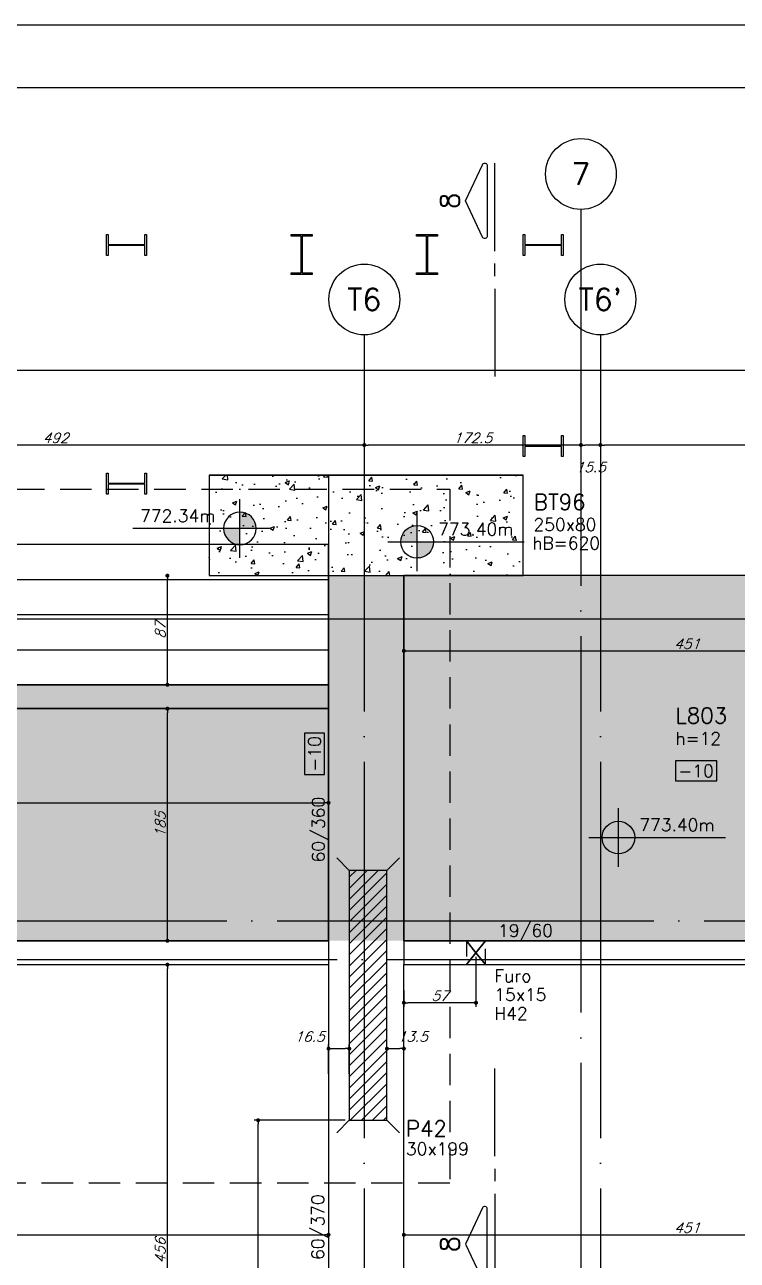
# Model space of a CAD drawing. Extents: x -5173 to 5397, y -2411 to 2089.
# Drawn here: x 1787 to 2355, y 1104 to 2089 of the extents above; entities that cross this region are included whole.
import ezdxf
from ezdxf.enums import TextEntityAlignment as Align

# ---------------------------------------------------------------- set-up
doc = ezdxf.new("R2010")
doc.units = 0
doc.header["$LTSCALE"] = 50
doc.header["$MEASUREMENT"] = 0
for name, pattern in [('DASHED', [0.75, 0.5, -0.25]), ('EIXO', [6.8, 6, -0.4, 0, -0.4]), ('HIDDEN', [0.375, 0.25, -0.125])]:
    doc.linetypes.add(name, pattern=pattern)
doc.layers.get('0').update_dxf_attribs({"linetype": 'CONTINUOUS'})
doc.layers.get('DEFPOINTS').update_dxf_attribs({"linetype": 'CONTINUOUS'})
for name, color, linetype in [('F-AUX-RED', 1, 'CONTINUOUS'), ('F-BLOCOS', 3, 'CONTINUOUS'), ('F-BLOCOS-DIM', 2, 'CONTINUOUS'), ('F-BLOCOS-HACH', 1, 'CONTINUOUS'), ('F-BLOCOS-NOME', 3, 'CONTINUOUS'), ('F-CORTE-INDICAÇÃO', 4, 'CONTINUOUS'), ('F-COTAS', 106, 'CONTINUOUS'), ('F-COTAS-FUROS-VIGA', 50, 'CONTINUOUS'), ('F-EIXO', 12, 'EIXO'), ('F-ESCADAS', 2, 'CONTINUOUS'), ('F-FURO-PAREDE', 2, 'HIDDEN'), ('F-FURO-PAREDE-TEXTOS', 2, 'CONTINUOUS'), ('F-LAJES-DIM', 2, 'CONTINUOUS'), ('F-LAJES-NOME', 4, 'CONTINUOUS'), ('F-LAJES-R', 254, 'CONTINUOUS'), ('F-MARGEM', 1, 'CONTINUOUS'), ('F-NÍVEL-PLANTA', 2, 'CONTINUOUS'), ('F-PILARES-DIM', 172, 'CONTINUOUS'), ('F-PILARES-HACH', 174, 'CONTINUOUS'), ('F-PILARES-N', 170, 'CONTINUOUS'), ('F-PILARES-NASCE', 4, 'CONTINUOUS'), ('F-PILARES-NOME', 170, 'CONTINUOUS'), ('F-TEXTO', 6, 'CONTINUOUS'), ('F-VIGAS', 3, 'CONTINUOUS'), ('F-VIGAS-DIM', 2, 'CONTINUOUS')]:
    doc.layers.add(name, color=color, linetype=linetype)
doc.layers.add('F-DESNIVEL-2', color=7, linetype='CONTINUOUS', true_color=0xffd1e8)
doc.styles.add('CP-TEXT-INCL', font='simplex.shx', dxfattribs={"oblique": 20})
doc.styles.add('MCP', font='simplex.shx')
doc.styles.add('ROMANS', font='simplex.shx')
doc.dimstyles.new('CP-COTAS-50', dxfattribs={"dimscale": 0.64, "dimtxt": 12.5, "dimasz": 5, "dimexe": 5, "dimexo": 5, "dimgap": 2.5, "dimtad": 1, "dimdec": 1, "dimdsep": 46, "dimtxsty": 'CP-TEXT-INCL', "dimblk1": 'DOT', "dimblk2": 'DOT', "dimsah": 1, "dimcen": 9, "dimclrd": 256, "dimclre": 256, "dimclrt": 256, "dimadec": 0, "dimazin": 0, "dimtfac": 1, "dimtdec": 1, "dimtmove": 2, "dimatfit": 3, "dimldrblk": 'DOT', "dimfxl": 0, "dimtolj": 1, "dimarcsym": 0})

# ---------------------------------------------------------------- blocks, each defined once
blk = doc.blocks.new('*U4')
at = {"layer": 'F-LAJES-DIM', "color": 1}
blk.add_lwpolyline([(0, 0), (33, 0), (33, 16), (0, 16)], close=True, dxfattribs=at)
at = {"layer": 'F-LAJES-DIM', "style": 'MCP'}
blk.add_attdef('DIM', text='', height=10, dxfattribs=at).set_placement((16.5, 8), align=Align.MIDDLE_CENTER)
blk = doc.blocks.new('*U7')
at = {"layer": 'F-VIGAS-DIM', "color": 1}
blk.add_lwpolyline([(0, 0), (33, 0), (33, 16), (0, 16)], close=True, dxfattribs=at)
at = {"layer": 'F-VIGAS-DIM', "style": 'MCP'}
blk.add_attdef('DIM', text='', height=10, dxfattribs=at).set_placement((16.5, 8), align=Align.MIDDLE_CENTER)
blk = doc.blocks.new('Nível - Planta')
at = {"layer": 'F-NÍVEL-PLANTA'}
h = blk.add_hatch(color=71, dxfattribs=at)
h.paths.add_polyline_path([(0, 0), (0, 0.26, 0.414214), (-0.26, 0)])
h.paths.add_polyline_path([(0.26, 0), (0, 0), (0, -0.26, 0.414214)])
for p, q in [((0, -0.469), (0, 0.469)), ((-0.469, 0), (1.704, 0))]:
    blk.add_line(p, q, dxfattribs=at)
blk.add_circle((0, 0), 0.26, dxfattribs=at)
at = {"layer": 'F-TEXTO', "color": 3, "style": 'MCP'}
blk.add_attdef('NÍVEL', (0.333, 0.102), '', height=0.2, dxfattribs=at)
blk = doc.blocks.new('_DOT')
at = {"color": 0, "linetype": 'ByBlock'}
blk.add_line((-0.5, 0), (-1, 0), dxfattribs=at)
at = {"color": 0, "linetype": 'ByBlock', "const_width": 0.5}
blk.add_lwpolyline([(-0.25, 0, 1), (0.25, 0, 1)], format="xyb", close=True, dxfattribs=at)
blk = doc.blocks.new('*D30')
at = {"layer": 'DEFPOINTS', "color": 0, "linetype": 'Continuous', "transparency": 16777216}
for p in [(1900.66, 1339.5), (1900.66, 1339.5), (1900.66, 883.5)]:
    blk.add_point(p, dxfattribs=at)
at = {"layer": 'F-COTAS', "linetype": 'Continuous', "lineweight": -2, "transparency": 16777216}
blk.add_line((1900.66, 886.7), (1900.66, 1336.3), dxfattribs=at)
at = {"layer": 'F-COTAS', "linetype": 'Continuous', "lineweight": -2, "transparency": 16777216, "xscale": 3.2, "yscale": 3.2, "zscale": 3.2}
for p, rotation in [((1900.66, 1339.5), 90), ((1900.66, 883.5), 270)]:
    blk.add_blockref('_DOT', p, dxfattribs=dict(at, rotation=rotation))
at = {"layer": 'F-COTAS', "linetype": 'Continuous', "transparency": 16777216, "insert": (1895.06, 1111.5), "char_height": 8, "attachment_point": 5, "rotation": 90, "style": 'CP-TEXT-INCL'}
blk.add_mtext('\\A1;456', dxfattribs=at)
blk = doc.blocks.new('*D31')
at = {"layer": 'DEFPOINTS', "color": 0, "linetype": 'Continuous', "transparency": 16777216}
for p in [(1900.66, 1543.5), (1900.66, 1543.5), (1900.66, 1358.5)]:
    blk.add_point(p, dxfattribs=at)
at = {"layer": 'F-COTAS', "linetype": 'Continuous', "lineweight": -2, "transparency": 16777216}
blk.add_line((1900.66, 1361.7), (1900.66, 1540.3), dxfattribs=at)
at = {"layer": 'F-COTAS', "linetype": 'Continuous', "lineweight": -2, "transparency": 16777216, "xscale": 3.2, "yscale": 3.2, "zscale": 3.2}
for p, rotation in [((1900.66, 1543.5), 90), ((1900.66, 1358.5), 270)]:
    blk.add_blockref('_DOT', p, dxfattribs=dict(at, rotation=rotation))
at = {"layer": 'F-COTAS', "linetype": 'Continuous', "transparency": 16777216, "insert": (1895.06, 1451), "char_height": 8, "attachment_point": 5, "rotation": 90, "style": 'CP-TEXT-INCL'}
blk.add_mtext('\\A1;185', dxfattribs=at)
blk = doc.blocks.new('*D32')
at = {"layer": 'DEFPOINTS', "color": 0, "linetype": 'Continuous', "transparency": 16777216}
for p in [(1900.66, 1649.5), (1900.66, 1649.5), (1900.66, 1562.5)]:
    blk.add_point(p, dxfattribs=at)
at = {"layer": 'F-COTAS', "linetype": 'Continuous', "lineweight": -2, "transparency": 16777216}
blk.add_line((1900.66, 1565.7), (1900.66, 1646.3), dxfattribs=at)
at = {"layer": 'F-COTAS', "linetype": 'Continuous', "lineweight": -2, "transparency": 16777216, "xscale": 3.2, "yscale": 3.2, "zscale": 3.2}
for p, rotation in [((1900.66, 1649.5), 90), ((1900.66, 1562.5), 270)]:
    blk.add_blockref('_DOT', p, dxfattribs=dict(at, rotation=rotation))
at = {"layer": 'F-COTAS', "linetype": 'Continuous', "transparency": 16777216, "insert": (1895.06, 1606), "char_height": 8, "attachment_point": 5, "rotation": 90, "style": 'CP-TEXT-INCL'}
blk.add_mtext('\\A1;87', dxfattribs=at)
blk = doc.blocks.new('*D85')
at = {"layer": 'DEFPOINTS', "color": 0, "linetype": 'Continuous', "transparency": 16777216}
for p in [(1295, 1468.52), (2029, 1468.52), (2029, 1468.52)]:
    blk.add_point(p, dxfattribs=at)
at = {"layer": 'F-COTAS', "linetype": 'Continuous', "lineweight": -2, "transparency": 16777216}
blk.add_line((1298.2, 1468.52), (2025.8, 1468.52), dxfattribs=at)
at = {"layer": 'F-COTAS', "linetype": 'Continuous', "lineweight": -2, "transparency": 16777216, "xscale": 3.2, "yscale": 3.2, "zscale": 3.2, "rotation": 180}
blk.add_blockref('_DOT', (1295, 1468.52), dxfattribs=at)
at = {"layer": 'F-COTAS', "linetype": 'Continuous', "lineweight": -2, "transparency": 16777216, "xscale": 3.2, "yscale": 3.2, "zscale": 3.2}
blk.add_blockref('_DOT', (2029, 1468.52), dxfattribs=at)
at = {"layer": 'F-COTAS', "linetype": 'Continuous', "transparency": 16777216, "insert": (1662, 1474.12), "char_height": 8, "attachment_point": 5, "style": 'CP-TEXT-INCL'}
blk.add_mtext('\\A1;734', dxfattribs=at)
blk = doc.blocks.new('*D86')
at = {"layer": 'DEFPOINTS', "color": 0, "linetype": 'Continuous', "transparency": 16777216}
for p in [(2089, 1589.59), (2540, 1589.59), (2540, 1589.59)]:
    blk.add_point(p, dxfattribs=at)
at = {"layer": 'F-COTAS', "linetype": 'Continuous', "lineweight": -2, "transparency": 16777216}
blk.add_line((2092.2, 1589.59), (2536.8, 1589.59), dxfattribs=at)
at = {"layer": 'F-COTAS', "linetype": 'Continuous', "lineweight": -2, "transparency": 16777216, "xscale": 3.2, "yscale": 3.2, "zscale": 3.2, "rotation": 180}
blk.add_blockref('_DOT', (2089, 1589.59), dxfattribs=at)
at = {"layer": 'F-COTAS', "linetype": 'Continuous', "lineweight": -2, "transparency": 16777216, "xscale": 3.2, "yscale": 3.2, "zscale": 3.2}
blk.add_blockref('_DOT', (2540, 1589.59), dxfattribs=at)
at = {"layer": 'F-COTAS', "linetype": 'Continuous', "transparency": 16777216, "insert": (2314.5, 1595.19), "char_height": 8, "attachment_point": 5, "style": 'CP-TEXT-INCL'}
blk.add_mtext('\\A1;451', dxfattribs=at)
blk = doc.blocks.new('*D94')
at = {"layer": 'DEFPOINTS', "color": 0, "linetype": 'Continuous', "transparency": 16777216}
for p in [(1295, 1124.26), (2029, 1124.26), (2029, 1124.26)]:
    blk.add_point(p, dxfattribs=at)
at = {"layer": 'F-COTAS', "linetype": 'Continuous', "lineweight": -2, "transparency": 16777216}
blk.add_line((1298.2, 1124.26), (2025.8, 1124.26), dxfattribs=at)
at = {"layer": 'F-COTAS', "linetype": 'Continuous', "lineweight": -2, "transparency": 16777216, "xscale": 3.2, "yscale": 3.2, "zscale": 3.2, "rotation": 180}
blk.add_blockref('_DOT', (1295, 1124.26), dxfattribs=at)
at = {"layer": 'F-COTAS', "linetype": 'Continuous', "lineweight": -2, "transparency": 16777216, "xscale": 3.2, "yscale": 3.2, "zscale": 3.2}
blk.add_blockref('_DOT', (2029, 1124.26), dxfattribs=at)
at = {"layer": 'F-COTAS', "linetype": 'Continuous', "transparency": 16777216, "insert": (1662, 1129.86), "char_height": 8, "attachment_point": 5, "style": 'CP-TEXT-INCL'}
blk.add_mtext('\\A1;734', dxfattribs=at)
blk = doc.blocks.new('*D95')
at = {"layer": 'DEFPOINTS', "color": 0, "linetype": 'Continuous', "transparency": 16777216}
for p in [(2089, 1124.26), (2540, 1124.26), (2540, 1124.26)]:
    blk.add_point(p, dxfattribs=at)
at = {"layer": 'F-COTAS', "linetype": 'Continuous', "lineweight": -2, "transparency": 16777216}
blk.add_line((2092.2, 1124.26), (2536.8, 1124.26), dxfattribs=at)
at = {"layer": 'F-COTAS', "linetype": 'Continuous', "lineweight": -2, "transparency": 16777216, "xscale": 3.2, "yscale": 3.2, "zscale": 3.2, "rotation": 180}
blk.add_blockref('_DOT', (2089, 1124.26), dxfattribs=at)
at = {"layer": 'F-COTAS', "linetype": 'Continuous', "lineweight": -2, "transparency": 16777216, "xscale": 3.2, "yscale": 3.2, "zscale": 3.2}
blk.add_blockref('_DOT', (2540, 1124.26), dxfattribs=at)
at = {"layer": 'F-COTAS', "linetype": 'Continuous', "transparency": 16777216, "insert": (2314.5, 1129.86), "char_height": 8, "attachment_point": 5, "style": 'CP-TEXT-INCL'}
blk.add_mtext('\\A1;451', dxfattribs=at)
blk = doc.blocks.new('*U192')
at = {"layer": 'F-EIXO'}
blk.add_line((0, 0), (7197, 0), dxfattribs=at)
at = {"layer": 'F-TEXTO', "style": 'ROMANS'}
blk.add_attdef('EIXO', text='', height=17.5, dxfattribs=at).set_placement((-28.2072, 0), align=Align.MIDDLE_CENTER)
blk = doc.blocks.new('*U193')
at = {"layer": 'F-EIXO'}
blk.add_line((0, 0), (7285, 0), dxfattribs=at)
at = {"layer": 'F-TEXTO', "style": 'ROMANS'}
blk.add_attdef('EIXO', text='', height=17.5, dxfattribs=at).set_placement((-28.2072, 0), align=Align.MIDDLE_CENTER)
blk = doc.blocks.new('*U202')
at = {"layer": 'F-EIXO'}
blk.add_line((0, 0), (0, -3027.88), dxfattribs=at)
at = {"layer": 'F-EIXO', "color": 2, "linetype": 'Continuous'}
blk.add_circle((0, 28.21), 28.21, dxfattribs=at)
at = {"layer": 'F-TEXTO', "style": 'ROMANS'}
blk.add_attdef('EIXO', text='', height=17.5, rotation=360, dxfattribs=at).set_placement((0, 28.21), align=Align.MIDDLE_CENTER)
blk = doc.blocks.new('*U203')
at = {"layer": 'F-EIXO'}
blk.add_line((0, 0), (0, -3027.88), dxfattribs=at)
at = {"layer": 'F-EIXO', "color": 2, "linetype": 'Continuous'}
blk.add_circle((0, 28.21), 28.21, dxfattribs=at)
at = {"layer": 'F-TEXTO', "style": 'ROMANS'}
blk.add_attdef('EIXO', text='', height=17.5, rotation=360, dxfattribs=at).set_placement((0, 28.21), align=Align.MIDDLE_CENTER)
blk = doc.blocks.new('*U204')
at = {"layer": 'F-EIXO'}
blk.add_line((0, 0), (7197, 0), dxfattribs=at)
at = {"layer": 'F-TEXTO', "style": 'ROMANS'}
blk.add_attdef('EIXO', text='', height=17.5, dxfattribs=at).set_placement((-28.2072, 0), align=Align.MIDDLE_CENTER)
blk = doc.blocks.new('*U181')
at = {"layer": 'F-EIXO'}
blk.add_line((0, 0), (0, -3127.88), dxfattribs=at)
at = {"layer": 'F-EIXO', "color": 2, "linetype": 'Continuous'}
blk.add_circle((0, 28.21), 28.21, dxfattribs=at)
at = {"layer": 'F-TEXTO', "style": 'ROMANS'}
blk.add_attdef('EIXO', text='', height=17.5, rotation=360, dxfattribs=at).set_placement((0, 28.21), align=Align.MIDDLE_CENTER)
blk = doc.blocks.new('A0-5L_900')
at = {"layer": 'F-MARGEM', "color": 2}
blk.add_lwpolyline([(0, 0), (0, 90), (211.4, 90), (211.4, 0)], close=True, dxfattribs=at)
at = {"layer": 'F-MARGEM', "color": 7}
blk.add_lwpolyline([(2.5, 89), (210.4, 89), (210.4, 1), (2.5, 1)], close=True, dxfattribs=at)
blk = doc.blocks.new('*D294')
at = {"layer": 'DEFPOINTS', "color": 0, "linetype": 'Continuous', "transparency": 16777216}
for p in [(-3300, 1813.09), (-3300, 1709.07), (3284.5, 1699.5)]:
    blk.add_point(p, dxfattribs=at)
at = {"layer": 'F-COTAS', "linetype": 'Continuous', "lineweight": -2, "transparency": 16777216}
for p, q in [((-3300, 1712.27), (-3300, 1816.29)), ((3281.3, 1813.09), (-3296.8, 1813.09)), ((3284.5, 1702.7), (3284.5, 1816.29))]:
    blk.add_line(p, q, dxfattribs=at)
at = {"layer": 'F-COTAS', "linetype": 'Continuous', "lineweight": -2, "transparency": 16777216, "xscale": 3.2, "yscale": 3.2, "zscale": 3.2, "rotation": 180}
blk.add_blockref('_DOT', (-3300, 1813.09), dxfattribs=at)
at = {"layer": 'F-COTAS', "linetype": 'Continuous', "lineweight": -2, "transparency": 16777216, "xscale": 3.2, "yscale": 3.2, "zscale": 3.2}
blk.add_blockref('_DOT', (3284.5, 1813.09), dxfattribs=at)
at = {"layer": 'F-COTAS', "linetype": 'Continuous', "transparency": 16777216, "insert": (-7.75, 1818.69), "char_height": 8, "attachment_point": 5, "style": 'CP-TEXT-INCL'}
blk.add_mtext('\\A1;6584.5', dxfattribs=at)
blk = doc.blocks.new('*D297')
at = {"layer": 'DEFPOINTS', "color": 0, "linetype": 'Continuous', "transparency": 16777216}
for p in [(2245.5, 1761.63), (2245.5, 1753.6), (2825.5, 1761.63)]:
    blk.add_point(p, dxfattribs=at)
at = {"layer": 'F-COTAS', "linetype": 'Continuous', "lineweight": -2, "transparency": 16777216}
for p, q in [((2245.5, 1758.43), (2245.5, 1750.4)), ((2822.3, 1753.6), (2248.7, 1753.6)), ((2825.5, 1758.43), (2825.5, 1750.4))]:
    blk.add_line(p, q, dxfattribs=at)
at = {"layer": 'F-COTAS', "linetype": 'Continuous', "lineweight": -2, "transparency": 16777216, "xscale": 3.2, "yscale": 3.2, "zscale": 3.2, "rotation": 180}
blk.add_blockref('_DOT', (2245.5, 1753.6), dxfattribs=at)
at = {"layer": 'F-COTAS', "linetype": 'Continuous', "lineweight": -2, "transparency": 16777216, "xscale": 3.2, "yscale": 3.2, "zscale": 3.2}
blk.add_blockref('_DOT', (2825.5, 1753.6), dxfattribs=at)
at = {"layer": 'F-COTAS', "linetype": 'Continuous', "transparency": 16777216, "insert": (2535.5, 1759.2), "char_height": 8, "attachment_point": 5, "style": 'CP-TEXT-INCL'}
blk.add_mtext('\\A1;580', dxfattribs=at)
blk = doc.blocks.new('*D298')
at = {"layer": 'DEFPOINTS', "color": 0, "linetype": 'Continuous', "transparency": 16777216}
for p in [(2230, 1761.63), (2230, 1753.6), (2245.5, 1761.63)]:
    blk.add_point(p, dxfattribs=at)
at = {"layer": 'F-COTAS', "linetype": 'Continuous', "lineweight": -2, "transparency": 16777216}
for p, q in [((2230, 1758.43), (2230, 1750.4)), ((2242.3, 1753.6), (2233.2, 1753.6)), ((2245.5, 1758.43), (2245.5, 1750.4))]:
    blk.add_line(p, q, dxfattribs=at)
at = {"layer": 'F-COTAS', "linetype": 'Continuous', "lineweight": -2, "transparency": 16777216, "xscale": 3.2, "yscale": 3.2, "zscale": 3.2, "rotation": 180}
blk.add_blockref('_DOT', (2230, 1753.6), dxfattribs=at)
at = {"layer": 'F-COTAS', "linetype": 'Continuous', "lineweight": -2, "transparency": 16777216, "xscale": 3.2, "yscale": 3.2, "zscale": 3.2}
blk.add_blockref('_DOT', (2245.5, 1753.6), dxfattribs=at)
at = {"layer": 'F-COTAS', "linetype": 'Continuous', "transparency": 16777216, "insert": (2237.75, 1736), "char_height": 8, "attachment_point": 5, "style": 'CP-TEXT-INCL'}
blk.add_mtext('\\A1;15.5', dxfattribs=at)
blk = doc.blocks.new('*D299')
at = {"layer": 'DEFPOINTS', "color": 0, "linetype": 'Continuous', "transparency": 16777216}
for p in [(2057.5, 1761.63), (2057.5, 1753.6), (2230, 1761.63)]:
    blk.add_point(p, dxfattribs=at)
at = {"layer": 'F-COTAS', "linetype": 'Continuous', "lineweight": -2, "transparency": 16777216}
for p, q in [((2057.5, 1758.43), (2057.5, 1750.4)), ((2226.8, 1753.6), (2060.7, 1753.6)), ((2230, 1758.43), (2230, 1750.4))]:
    blk.add_line(p, q, dxfattribs=at)
at = {"layer": 'F-COTAS', "linetype": 'Continuous', "lineweight": -2, "transparency": 16777216, "xscale": 3.2, "yscale": 3.2, "zscale": 3.2, "rotation": 180}
blk.add_blockref('_DOT', (2057.5, 1753.6), dxfattribs=at)
at = {"layer": 'F-COTAS', "linetype": 'Continuous', "lineweight": -2, "transparency": 16777216, "xscale": 3.2, "yscale": 3.2, "zscale": 3.2}
blk.add_blockref('_DOT', (2230, 1753.6), dxfattribs=at)
at = {"layer": 'F-COTAS', "linetype": 'Continuous', "transparency": 16777216, "insert": (2143.75, 1759.2), "char_height": 8, "attachment_point": 5, "style": 'CP-TEXT-INCL'}
blk.add_mtext('\\A1;172.5', dxfattribs=at)
blk = doc.blocks.new('*D300')
at = {"layer": 'DEFPOINTS', "color": 0, "linetype": 'Continuous', "transparency": 16777216}
for p in [(1565.5, 1753.6), (2057.5, 1761.63), (1565.5, 1748.62)]:
    blk.add_point(p, dxfattribs=at)
at = {"layer": 'F-COTAS', "linetype": 'Continuous', "lineweight": -2, "transparency": 16777216}
for p, q in [((1565.5, 1751.82), (1565.5, 1756.8)), ((2054.3, 1753.6), (1568.7, 1753.6)), ((2057.5, 1758.43), (2057.5, 1750.4))]:
    blk.add_line(p, q, dxfattribs=at)
at = {"layer": 'F-COTAS', "linetype": 'Continuous', "lineweight": -2, "transparency": 16777216, "xscale": 3.2, "yscale": 3.2, "zscale": 3.2, "rotation": 180}
blk.add_blockref('_DOT', (1565.5, 1753.6), dxfattribs=at)
at = {"layer": 'F-COTAS', "linetype": 'Continuous', "lineweight": -2, "transparency": 16777216, "xscale": 3.2, "yscale": 3.2, "zscale": 3.2}
blk.add_blockref('_DOT', (2057.5, 1753.6), dxfattribs=at)
at = {"layer": 'F-COTAS', "linetype": 'Continuous', "transparency": 16777216, "insert": (1811.5, 1759.2), "char_height": 8, "attachment_point": 5, "style": 'CP-TEXT-INCL'}
blk.add_mtext('\\A1;492', dxfattribs=at)
blk = doc.blocks.new('*D340')
at = {"layer": 'DEFPOINTS', "color": 0, "linetype": 'Continuous', "transparency": 16777216}
for p in [(1972.95, 1215.5), (2045.5, 1215.5), (1978.67, 883.5)]:
    blk.add_point(p, dxfattribs=at)
at = {"layer": 'F-COTAS', "linetype": 'Continuous', "lineweight": -2, "transparency": 16777216}
for p, q in [((2042.3, 1215.5), (1969.75, 1215.5)), ((1972.95, 886.7), (1972.95, 1212.3)), ((1975.47, 883.5), (1969.75, 883.5))]:
    blk.add_line(p, q, dxfattribs=at)
at = {"layer": 'F-COTAS', "linetype": 'Continuous', "lineweight": -2, "transparency": 16777216, "xscale": 3.2, "yscale": 3.2, "zscale": 3.2}
for p, rotation in [((1972.95, 1215.5), 90), ((1972.95, 883.5), 270)]:
    blk.add_blockref('_DOT', p, dxfattribs=dict(at, rotation=rotation))
at = {"layer": 'F-COTAS', "linetype": 'Continuous', "transparency": 16777216, "insert": (1967.35, 1049.5), "char_height": 8, "attachment_point": 5, "rotation": 90, "style": 'CP-TEXT-INCL'}
blk.add_mtext('\\A1;332', dxfattribs=at)
blk = doc.blocks.new('*U228')
at = {"layer": 'F-CORTE-INDICAÇÃO'}
for p, q in [((70, 0), (0, 0)), ((80, 0), (90, 0)), ((100, 0), (170, 0))]:
    blk.add_line(p, q, dxfattribs=at)
blk.add_lwpolyline([(112, 6, -0.802585), (111.15, 9.81), (140, 23.26), (168.85, 9.81, -0.802585), (168, 6)], format="xyb", close=True, dxfattribs=at)
at = {"layer": 'F-CORTE-INDICAÇÃO', "style": 'ROMANS'}
blk.add_attdef('CORTE', text='', height=15, dxfattribs=at).set_placement((140, 35.76), align=Align.MIDDLE_CENTER)
at = {"layer": 'F-CORTE-INDICAÇÃO', "color": 2, "style": 'ROMANS'}
blk.add_attdef('FOLHA', text='', height=12, dxfattribs=at).set_placement((140, -10), align=Align.MIDDLE_CENTER)
blk = doc.blocks.new('A$C29D657AE')
at = {"color": 1}
for p, q in [((1852.2, 6904.6), (1852.2, 6921.3)), ((1852.2, 6921.3), (1853.52, 6921.3)), ((1852.2, 6921.3), (1853.52, 6921.3)), ((1852.2, 6904.6), (1852.2, 6921.3)), ((1853.52, 6921.3), (1853.52, 6913.33)), ((1853.52, 6921.3), (1853.52, 6913.33)), ((1853.52, 6913.33), (1882.68, 6913.33)), ((1853.52, 6913.33), (1882.68, 6913.33)), ((1882.68, 6912.57), (1853.52, 6912.57)), ((1853.52, 6912.57), (1853.52, 6904.6)), ((1853.52, 6912.57), (1853.52, 6904.6)), ((1882.68, 6912.57), (1853.52, 6912.57)), ((1882.68, 6913.33), (1882.68, 6921.3)), ((1882.68, 6921.3), (1884, 6921.3)), ((1882.68, 6921.3), (1884, 6921.3)), ((1882.68, 6913.33), (1882.68, 6921.3)), ((1882.68, 6904.6), (1882.68, 6912.57)), ((1882.68, 6904.6), (1882.68, 6912.57)), ((1884, 6921.3), (1884, 6904.6)), ((1884, 6921.3), (1884, 6904.6)), ((1999.15, 6919.98), (1999.15, 6921.3)), ((1999.15, 6921.3), (2015.85, 6921.3)), ((1999.15, 6921.3), (2015.85, 6921.3)), ((1999.15, 6919.98), (1999.15, 6921.3)), ((2007.12, 6919.98), (1999.15, 6919.98)), ((2007.12, 6919.98), (1999.15, 6919.98)), ((2007.12, 6890.82), (2007.12, 6919.98)), ((2007.12, 6890.82), (2007.12, 6919.98)), ((2015.85, 6919.98), (2007.88, 6919.98)), ((2007.88, 6919.98), (2007.88, 6890.82)), ((2007.88, 6919.98), (2007.88, 6890.82)), ((2015.85, 6919.98), (2007.88, 6919.98)), ((2015.85, 6921.3), (2015.85, 6919.98)), ((2015.85, 6921.3), (2015.85, 6919.98)), ((2099.15, 6919.98), (2099.15, 6921.3)), ((2099.15, 6921.3), (2115.85, 6921.3)), ((2099.15, 6921.3), (2115.85, 6921.3)), ((2099.15, 6919.98), (2099.15, 6921.3)), ((2107.12, 6919.98), (2099.15, 6919.98)), ((2107.12, 6919.98), (2099.15, 6919.98)), ((2107.12, 6890.82), (2107.12, 6919.98)), ((2107.12, 6890.82), (2107.12, 6919.98)), ((2115.85, 6919.98), (2107.88, 6919.98)), ((2107.88, 6919.98), (2107.88, 6890.82)), ((2107.88, 6919.98), (2107.88, 6890.82)), ((2115.85, 6919.98), (2107.88, 6919.98)), ((2115.85, 6921.3), (2115.85, 6919.98)), ((2115.85, 6921.3), (2115.85, 6919.98)), ((2184, 6904.6), (2184, 6921.3)), ((2184, 6921.3), (2185.32, 6921.3)), ((2184, 6921.3), (2185.32, 6921.3)), ((2184, 6904.6), (2184, 6921.3)), ((2185.32, 6921.3), (2185.32, 6913.33)), ((2185.32, 6921.3), (2185.32, 6913.33)), ((2185.32, 6913.33), (2214.48, 6913.33)), ((2185.32, 6913.33), (2214.48, 6913.33)), ((2214.48, 6912.57), (2185.32, 6912.57)), ((2185.32, 6912.57), (2185.32, 6904.6)), ((2185.32, 6912.57), (2185.32, 6904.6)), ((2214.48, 6912.57), (2185.32, 6912.57)), ((2214.48, 6913.33), (2214.48, 6921.3)), ((2214.48, 6921.3), (2215.8, 6921.3)), ((2214.48, 6921.3), (2215.8, 6921.3)), ((2214.48, 6913.33), (2214.48, 6921.3)), ((2214.48, 6904.6), (2214.48, 6912.57)), ((2214.48, 6904.6), (2214.48, 6912.57)), ((2215.8, 6921.3), (2215.8, 6904.6)), ((2215.8, 6921.3), (2215.8, 6904.6)), ((1853.52, 6904.6), (1852.2, 6904.6)), ((1853.52, 6904.6), (1852.2, 6904.6)), ((1884, 6904.6), (1882.68, 6904.6)), ((1884, 6904.6), (1882.68, 6904.6)), ((2185.32, 6904.6), (2184, 6904.6)), ((2185.32, 6904.6), (2184, 6904.6)), ((2215.8, 6904.6), (2214.48, 6904.6)), ((2215.8, 6904.6), (2214.48, 6904.6)), ((1999.15, 6889.5), (1999.15, 6890.82)), ((1999.15, 6890.82), (2007.12, 6890.82)), ((1999.15, 6890.82), (2007.12, 6890.82)), ((1999.15, 6889.5), (1999.15, 6890.82)), ((2015.85, 6889.5), (1999.15, 6889.5)), ((2015.85, 6889.5), (1999.15, 6889.5)), ((2007.88, 6890.82), (2015.85, 6890.82)), ((2007.88, 6890.82), (2015.85, 6890.82)), ((2015.85, 6890.82), (2015.85, 6889.5)), ((2015.85, 6890.82), (2015.85, 6889.5)), ((2099.15, 6889.5), (2099.15, 6890.82)), ((2099.15, 6890.82), (2107.12, 6890.82)), ((2099.15, 6890.82), (2107.12, 6890.82)), ((2099.15, 6889.5), (2099.15, 6890.82)), ((2115.85, 6889.5), (2099.15, 6889.5)), ((2115.85, 6889.5), (2099.15, 6889.5)), ((2107.88, 6890.82), (2115.85, 6890.82)), ((2107.88, 6890.82), (2115.85, 6890.82)), ((2115.85, 6890.82), (2115.85, 6889.5)), ((2115.85, 6890.82), (2115.85, 6889.5)), ((2184, 6744.5), (2184, 6761.2)), ((2184, 6761.2), (2185.32, 6761.2)), ((2184, 6761.2), (2185.32, 6761.2)), ((2184, 6744.5), (2184, 6761.2)), ((2185.32, 6761.2), (2185.32, 6753.23)), ((2185.32, 6761.2), (2185.32, 6753.23)), ((2214.48, 6753.23), (2214.48, 6761.2)), ((2214.48, 6761.2), (2215.8, 6761.2)), ((2214.48, 6761.2), (2215.8, 6761.2)), ((2214.48, 6753.23), (2214.48, 6761.2)), ((2215.8, 6761.2), (2215.8, 6744.5)), ((2215.8, 6761.2), (2215.8, 6744.5)), ((2185.32, 6753.23), (2214.48, 6753.23)), ((2185.32, 6753.23), (2214.48, 6753.23)), ((2214.48, 6752.47), (2185.32, 6752.47)), ((2185.32, 6752.47), (2185.32, 6744.5)), ((2185.32, 6752.47), (2185.32, 6744.5)), ((2214.48, 6752.47), (2185.32, 6752.47)), ((2214.48, 6744.5), (2214.48, 6752.47)), ((2214.48, 6744.5), (2214.48, 6752.47)), ((2185.32, 6744.5), (2184, 6744.5)), ((2185.32, 6744.5), (2184, 6744.5)), ((2215.8, 6744.5), (2214.48, 6744.5)), ((2215.8, 6744.5), (2214.48, 6744.5)), ((1852.2, 6714.5), (1852.2, 6731.2)), ((1852.2, 6731.2), (1853.52, 6731.2)), ((1852.2, 6731.2), (1853.52, 6731.2)), ((1852.2, 6714.5), (1852.2, 6731.2)), ((1853.52, 6731.2), (1853.52, 6723.23)), ((1853.52, 6731.2), (1853.52, 6723.23)), ((1882.68, 6723.23), (1882.68, 6731.2)), ((1882.68, 6731.2), (1884, 6731.2)), ((1882.68, 6731.2), (1884, 6731.2)), ((1882.68, 6723.23), (1882.68, 6731.2)), ((1884, 6731.2), (1884, 6714.5)), ((1884, 6731.2), (1884, 6714.5)), ((1853.52, 6723.23), (1882.68, 6723.23)), ((1853.52, 6723.23), (1882.68, 6723.23)), ((1882.68, 6722.47), (1853.52, 6722.47)), ((1853.52, 6722.47), (1853.52, 6714.5)), ((1853.52, 6722.47), (1853.52, 6714.5)), ((1882.68, 6722.47), (1853.52, 6722.47)), ((1882.68, 6714.5), (1882.68, 6722.47)), ((1882.68, 6714.5), (1882.68, 6722.47)), ((1853.52, 6714.5), (1852.2, 6714.5)), ((1853.52, 6714.5), (1852.2, 6714.5)), ((1884, 6714.5), (1882.68, 6714.5)), ((1884, 6714.5), (1882.68, 6714.5))]:
    blk.add_line(p, q, dxfattribs=at)
blk = doc.blocks.new('*D605')
at = {"layer": 'DEFPOINTS', "color": 0, "linetype": 'Continuous', "transparency": 16777216}
for p in [(2045.5, 1272.56), (2029, 1249.19), (2045.5, 1249.19)]:
    blk.add_point(p, dxfattribs=at)
at = {"layer": 'F-COTAS', "linetype": 'Continuous', "lineweight": -2, "transparency": 16777216}
for p, q in [((2029, 1252.39), (2029, 1275.76)), ((2032.2, 1272.56), (2042.3, 1272.56)), ((2045.5, 1252.39), (2045.5, 1275.76))]:
    blk.add_line(p, q, dxfattribs=at)
at = {"layer": 'F-COTAS', "linetype": 'Continuous', "lineweight": -2, "transparency": 16777216, "xscale": 3.2, "yscale": 3.2, "zscale": 3.2, "rotation": 180}
blk.add_blockref('_DOT', (2029, 1272.56), dxfattribs=at)
at = {"layer": 'F-COTAS', "linetype": 'Continuous', "lineweight": -2, "transparency": 16777216, "xscale": 3.2, "yscale": 3.2, "zscale": 3.2}
blk.add_blockref('_DOT', (2045.5, 1272.56), dxfattribs=at)
at = {"layer": 'F-COTAS', "linetype": 'Continuous', "transparency": 16777216, "insert": (2013.8, 1282.16), "char_height": 8, "attachment_point": 5, "style": 'CP-TEXT-INCL'}
blk.add_mtext('\\A1;16.5', dxfattribs=at)
blk = doc.blocks.new('*D606')
at = {"layer": 'DEFPOINTS', "color": 0, "linetype": 'Continuous', "transparency": 16777216}
for p in [(2089, 1272.56), (2075.5, 1259.73), (2089, 1259.73)]:
    blk.add_point(p, dxfattribs=at)
at = {"layer": 'F-COTAS', "linetype": 'Continuous', "lineweight": -2, "transparency": 16777216}
for p, q in [((2075.5, 1262.93), (2075.5, 1275.76)), ((2078.7, 1272.56), (2085.8, 1272.56)), ((2089, 1262.93), (2089, 1275.76))]:
    blk.add_line(p, q, dxfattribs=at)
at = {"layer": 'F-COTAS', "linetype": 'Continuous', "lineweight": -2, "transparency": 16777216, "xscale": 3.2, "yscale": 3.2, "zscale": 3.2, "rotation": 180}
blk.add_blockref('_DOT', (2075.5, 1272.56), dxfattribs=at)
at = {"layer": 'F-COTAS', "linetype": 'Continuous', "lineweight": -2, "transparency": 16777216, "xscale": 3.2, "yscale": 3.2, "zscale": 3.2}
blk.add_blockref('_DOT', (2089, 1272.56), dxfattribs=at)
at = {"layer": 'F-COTAS', "linetype": 'Continuous', "transparency": 16777216, "insert": (2095.92, 1282.16), "char_height": 8, "attachment_point": 5, "style": 'CP-TEXT-INCL'}
blk.add_mtext('\\A1;13.5', dxfattribs=at)
blk = doc.blocks.new('*D669')
at = {"layer": 'DEFPOINTS', "color": 0, "linetype": 'Continuous', "transparency": 16777216}
for p in [(2146.45, 1349), (2089, 1322.18), (2089, 1309.16)]:
    blk.add_point(p, dxfattribs=at)
at = {"layer": 'F-COTAS-FUROS-VIGA', "linetype": 'Continuous', "lineweight": -2, "transparency": 16777216}
for p, q in [((2146.45, 1345.8), (2146.45, 1305.96)), ((2089, 1318.98), (2089, 1305.96)), ((2143.25, 1309.16), (2092.2, 1309.16))]:
    blk.add_line(p, q, dxfattribs=at)
at = {"layer": 'F-COTAS-FUROS-VIGA', "linetype": 'Continuous', "lineweight": -2, "transparency": 16777216, "xscale": 3.2, "yscale": 3.2, "zscale": 3.2, "rotation": 180}
blk.add_blockref('_DOT', (2089, 1309.16), dxfattribs=at)
at = {"layer": 'F-COTAS-FUROS-VIGA', "linetype": 'Continuous', "lineweight": -2, "transparency": 16777216, "xscale": 3.2, "yscale": 3.2, "zscale": 3.2}
blk.add_blockref('_DOT', (2146.45, 1309.16), dxfattribs=at)
at = {"layer": 'F-COTAS-FUROS-VIGA', "linetype": 'Continuous', "transparency": 16777216, "insert": (2117.72, 1314.76), "char_height": 8, "attachment_point": 5, "style": 'CP-TEXT-INCL'}
blk.add_mtext('\\A1;57', dxfattribs=at)

msp = doc.modelspace()

# ---------------------------------------------------------------- hatches: boundary and pattern name
at = {"layer": 'F-BLOCOS-HACH', "linetype": 'Continuous'}
h = msp.add_hatch(dxfattribs=at)
h.set_pattern_fill('AR-CONC', color=256, scale=5)
h.set_pattern_definition([(50, (1.5, -500), (35.863, -3.1376), [3.75, -41.25]), (355, (1.5, -500), (-6.93757, 37.6096), [3, -33]), (100.4514, (4.49, -500.26), (28.92544, 34.472), [3.187, -35.0571]), (46.1842, (1.5, -490), (53.36207, -8.27596), [5.625, -61.875]), (96.6356, (5.947, -490.69), (46.7331, 48.7059), [4.7805, -52.5857]), (351.1842, (1.5, -490), (46.7331, 48.7059), [4.5, -49.5]), (21, (6.5, -492.5), (29.84535, -20.13094), [3.75, -41.25]), (326, (6.5, -492.5), (12.16577, 36.2575), [3, -33]), (71.4514, (8.987, -494.178), (42.0111, 16.12656), [3.187, -35.0571]), (37.5, (1.5, -500), (0.607993, 16.644693), [0, -32.6, 0, -33.5, 0, -33.125]), (7.5, (1.5, -500), (13.15348, 19.72059), [0, -19.1, 0, -31.85, 0, -12.625]), (327.5, (-9.65, -500), (26.69112, -1.127744), [0, -12.5, 0, -39, 0, -51.75]), (317.5, (-14.65, -500), (29.1593, 5.00525), [0, -16.25, 0, -25.9, 0, -36.75])])
h.paths.add_polyline_path([(1934, 1729.5), (1934, 1649.5), (2184, 1649.5), (2184, 1729.5), (2059, 1729.5)])
at = {"layer": 'F-PILARES-HACH', "linetype": 'Continuous'}
h = msp.add_hatch(dxfattribs=at)
h.set_pattern_fill('ANSI31', color=256, scale=50, style=0)
h.paths.add_polyline_path([(2045.5, 1215.5), (2075.5, 1215.5), (2075.5, 1414.5), (2045.5, 1414.5)], flags=16)

# ---------------------------------------------------------------- linework, layer by layer
at = {"layer": 'F-AUX-RED', "color": 4, "linetype": 'DASHED'}
msp.add_lwpolyline([(2125.5, 1165.5), (1215.245, 1165.5), (1215.245, 1718.5), (2125.5, 1718.5)], close=True, dxfattribs=at)
at = {"layer": 'F-BLOCOS', "color": 2, "linetype": 'Continuous'}
msp.add_lwpolyline([(2059, 1729.5), (1934, 1729.5), (1934, 1649.5), (2184, 1649.5), (2184, 1729.5), (2059, 1729.5)], dxfattribs=at)
at = {"layer": 'F-DESNIVEL-2', "linetype": 'Continuous'}
for points in [[(2089, 1553), (2089, 1649.4), (2029, 1649.4)], [(2089, 1553), (2029, 1649.4), (2029, 1553)], [(2089, 1553), (2089, 1358.5), (2099, 1649.5)], [(2089, 1553), (2099, 1649.5), (2089, 1553)], [(2089, 1358.5), (2540, 1358.5), (2099, 1649.5)], [(2089, 1358.5), (2099, 1649.5), (2089, 1358.5)], [(2089, 1553), (2099, 1649.5), (2089, 1649.5)], [(2089, 1553), (2089, 1649.5), (2089, 1553)], [(2099, 1649.5), (2540, 1358.5), (2530, 1649.5)], [(2099, 1649.5), (2530, 1649.5), (2099, 1649.5)], [(1295, 1543.5), (2029, 1543.5), (2029, 1562.5)], [(1295, 1543.5), (2029, 1562.5), (1295, 1562.5)], [(2089, 1358.5), (2089, 1553), (2029, 1553)], [(2089, 1358.5), (2029, 1553), (2029, 1358.5)], [(2089, 1553), (2029, 1553), (2089, 1553)], [(1295, 1543.5), (1295, 1414.5), (2029, 1543.5)], [(1295, 1543.5), (2029, 1543.5), (1295, 1543.5)], [(1295, 1414.5), (1306, 1414.5), (2029, 1543.5)], [(1295, 1414.5), (2029, 1543.5), (1295, 1414.5)], [(2029, 1543.5), (1306, 1414.5), (2029, 1358.5)], [(2029, 1543.5), (2029, 1358.5), (2029, 1543.5)], [(1306, 1414.5), (1306, 1358.5), (2029, 1358.5)], [(1306, 1414.5), (2029, 1358.5), (1306, 1414.5)], [(2089, 1358.5), (2029, 1358.5), (2089, 1358.5)]]:
    msp.add_solid(points, dxfattribs=at)
at = {"layer": 'F-EIXO'}
msp.add_line((-3621.135, 1615), (3550.572, 1615), dxfattribs=at)
at = {"layer": 'F-ESCADAS'}
for p, q in [((1331, 1674.5), (2029, 1674.5)), ((2029, 1562.5), (2029, 1674.5)), ((1331, 1646.5), (2029, 1646.5)), ((1331, 1618.5), (2029, 1618.5)), ((1331, 1590.5), (2029, 1590.5)), ((1331, 1562.5), (2029, 1562.5))]:
    msp.add_line(p, q, dxfattribs=at)
at = {"layer": 'F-FURO-PAREDE'}
msp.add_lwpolyline([(2146.448, 1349), (2138.948, 1339.5), (2153.948, 1339.5), (2146.448, 1349), (2153.948, 1339.5), (2153.948, 1358.5), (2146.448, 1349), (2153.948, 1358.5), (2138.948, 1358.5), (2146.448, 1349), (2138.948, 1358.5), (2138.948, 1339.5), (2146.448, 1349)], dxfattribs=at)
at = {"layer": 'F-LAJES-R', "linetype": 'Continuous'}
for points in [[(2530, 1649.5), (2099, 1649.5), (2089, 1649.5), (2089, 1553), (2089, 1358.5), (2540, 1358.5), (2540, 1649.5), (2530, 1649.5)], [(1306, 1358.5), (2029, 1358.5), (2029, 1543.5), (1295, 1543.5), (1295, 1414.5), (1306, 1414.5), (1306, 1358.5)]]:
    msp.add_lwpolyline(points, dxfattribs=at)
at = {"layer": 'F-PILARES-N', "linetype": 'Continuous'}
msp.add_lwpolyline([(2045.5, 1215.5), (2075.5, 1215.5), (2075.5, 1414.5), (2045.5, 1414.5), (2045.5, 1215.5)], dxfattribs=at)
at = {"layer": 'F-PILARES-NASCE', "linetype": 'Continuous'}
for p, q in [((2045.5, 1414.5), (2035.5, 1424.5)), ((2075.5, 1414.5), (2085.5, 1424.5)), ((2045.5, 1215.5), (2035.5, 1205.5)), ((2075.5, 1215.5), (2085.5, 1205.5))]:
    msp.add_line(p, q, dxfattribs=at)
at = {"layer": 'F-VIGAS'}
for p, q in [((2184, 1729.5), (1934, 1729.5)), ((1934, 1729.5), (2184, 1729.5))]:
    msp.add_line(p, q, dxfattribs=at)
for points in [[(2029, 1729.5), (2029, 1358.5)], [(2029, 1649.5), (2029, 1562.5)], [(2089, 1553), (2089, 1649.5)], [(2029, 1562.5), (1295, 1562.5)], [(2029, 1543.5), (2029, 1562.5)], [(2089, 1358.5), (2089, 1553)], [(1295, 1543.5), (2029, 1543.5)], [(2029, 1358.5), (1306, 1358.5)], [(2029, 1358.5), (2029, 1339.5)], [(2540, 1358.5), (2089, 1358.5)], [(2089, 1358.5), (2089, 1339.5)], [(1306, 1339.5), (2029, 1339.5)], [(2029, 1339.5), (2029, 1007.5)], [(2089, 1339.5), (2540, 1339.5)], [(2089, 1007.5), (2089, 1339.5)]]:
    msp.add_lwpolyline(points, dxfattribs=at)

# ---------------------------------------------------------------- block references
at = {"layer": 'F-CORTE-INDICAÇÃO', "linetype": 'Continuous'}
ref = msp.add_blockref('*U228', (2161.389, 1808.142), dxfattribs=dict(at, rotation=90))
ref.add_attrib('CORTE', '8', dxfattribs={"height": 15, "rotation": 90, "style": 'ROMANS'}).set_placement((2125.625, 1948.142), align=Align.MIDDLE_CENTER)
ref = msp.add_blockref('*U228', (2161.389, 1256.847), dxfattribs=dict(at, xscale=-1, rotation=90))
ref.add_attrib('CORTE', '8', dxfattribs={"height": 15, "rotation": 90, "style": 'ROMANS'}).set_placement((2125.625, 1116.847), align=Align.MIDDLE_CENTER)
at = {"layer": 'F-EIXO', "linetype": 'Continuous'}
for name, p, values in [('*U181', (2230, 1941.357), {'EIXO': '7'}), ('*U202', (2057.5, 1841.357), {'EIXO': 'T6'}), ('*U203', (2245.5, 1841.357), {'EIXO': "T6'"})]:
    msp.add_blockref(name, p, dxfattribs=at).add_auto_attribs(values)
for name, p in [('*U204', (-3705.761, 1615)), ('*U193', (-3793.715, 1374.5)), ('*U192', (-3705.761, 1343.5))]:
    msp.add_blockref(name, p, dxfattribs=at)
at = {"layer": 'F-LAJES-DIM', "linetype": 'Continuous'}
msp.add_blockref('*U4', (2305.241, 1485.869), dxfattribs=at).add_auto_attribs({'DIM': '-10'})
at = {"layer": 'F-MARGEM', "linetype": 'Continuous', "xscale": 50, "yscale": 50, "zscale": 50}
msp.add_blockref('A0-5L_900', (-5173.424, -2411.477), dxfattribs=at)
at = {"layer": 'F-NÍVEL-PLANTA', "linetype": 'Continuous'}
ref = msp.add_blockref('Nível - Planta', (1958.41, 1687.096), dxfattribs=dict(at, xscale=-50, yscale=50, zscale=50))
ref.add_attrib('NÍVEL', '772.34m', (1878.907, 1692.202), dxfattribs={"layer": 'F-TEXTO', "color": 3, "height": 10, "style": 'MCP'})
at = {"layer": 'F-NÍVEL-PLANTA', "linetype": 'Continuous', "xscale": 50, "yscale": 50, "zscale": 50}
for p in [(2099.59, 1676.46), (2259.832, 1440.79)]:
    msp.add_blockref('Nível - Planta', p, dxfattribs=at).add_auto_attribs({'NÍVEL': '773.40m'})
at = {"layer": 'F-VIGAS', "linetype": 'Continuous'}
msp.add_blockref('A$C29D657AE', (0, -5000), dxfattribs=at)
at = {"layer": 'F-VIGAS-DIM', "linetype": 'Continuous', "rotation": 90}
msp.add_blockref('*U7', (2025.875, 1491), dxfattribs=at).add_auto_attribs({'DIM': '-10'})

# ---------------------------------------------------------------- texts
at = {"layer": 'F-BLOCOS-DIM', "linetype": 'Continuous', "style": 'MCP'}
msp.add_text('250x80', height=10, dxfattribs=at).set_placement((2192.203, 1695.196), align=Align.TOP_LEFT)
msp.add_text(' hB=620', height=10, dxfattribs=at).set_placement((2184.39, 1670.383))
at = {"layer": 'F-BLOCOS-NOME', "linetype": 'Continuous', "style": 'MCP'}
msp.add_text('BT96', height=12.5, dxfattribs=at).set_placement((2192.554, 1701.902))
at = {"layer": 'F-FURO-PAREDE-TEXTOS', "linetype": 'Continuous', "style": 'MCP'}
for s, p in [('Furo', (2161.013, 1325.618)), ('15x15', (2161.013, 1310.618)), ('H42', (2161.013, 1295.618))]:
    msp.add_text(s, height=10, dxfattribs=at).set_placement(p)
at = {"layer": 'F-LAJES-DIM', "linetype": 'Continuous', "style": 'MCP'}
msp.add_text('h=12', height=10, dxfattribs=at).set_placement((2305.241, 1514.769))
at = {"layer": 'F-LAJES-NOME', "linetype": 'Continuous', "style": 'MCP'}
msp.add_text('L803', height=12.5, dxfattribs=at).set_placement((2305.241, 1531.769))
at = {"layer": 'F-PILARES-DIM', "linetype": 'Continuous', "style": 'MCP'}
msp.add_text('30x199', height=10, dxfattribs=at).set_placement((2090.66, 1187.686))
at = {"layer": 'F-PILARES-NOME', "linetype": 'Continuous', "style": 'MCP'}
msp.add_text('P42', height=12.5, dxfattribs=at).set_placement((2090.66, 1202.686))
at = {"layer": 'F-VIGAS-DIM', "linetype": 'Continuous', "style": 'MCP'}
for s, p in [('60/360', (2025.875, 1421)), ('60/370', (2025.518, 1104.205))]:
    msp.add_text(s, height=10, rotation=90, dxfattribs=at).set_placement(p)
msp.add_text('19/60', height=10, dxfattribs=at).set_placement((2164, 1361.625))

# ---------------------------------------------------------------- dimensions: what is measured, and where the dimension line sits
at = {"layer": 'F-COTAS', "linetype": 'Continuous'}
for base, p1, p2, picture, middle in [((-3300, 1813.094), (3284.5, 1699.5), (-3300, 1709.069), '*D294', (-7.75, 1818.694)), ((1565.5, 1753.604), (2057.5, 1761.625), (1565.5, 1748.624), '*D300', (1811.5, 1759.204)), ((2057.5, 1753.604), (2230, 1761.625), (2057.5, 1761.625), '*D299', (2143.75, 1759.204)), ((2245.5, 1753.604), (2825.5, 1761.625), (2245.5, 1761.625), '*D297', (2535.5, 1759.204)), ((2230, 1753.604), (2245.5, 1761.625), (2230, 1761.625), '*D298', (2237.75, 1736.004))]:
    dim = msp.add_linear_dim(base=base, p1=p1, p2=p2, dimstyle='CP-COTAS-50', dxfattribs=at)
    dim.commit()
    dim.dimension.update_dxf_attribs({"geometry": picture, "text_midpoint": middle})
for base, p1, p2, angle, picture, middle in [((1900.659, 1649.5), (1900.659, 1562.5), (1900.659, 1649.5), 270, '*D32', (1895.059, 1606)), ((2540, 1589.591), (2089, 1589.591), (2540, 1589.591), 180, '*D86', (2314.5, 1595.191)), ((1900.659, 1543.5), (1900.659, 1358.5), (1900.659, 1543.5), 270, '*D31', (1895.059, 1451)), ((2029, 1468.519), (1295, 1468.519), (2029, 1468.519), 180, '*D85', (1662, 1474.119)), ((1900.659, 1339.5), (1900.659, 883.5), (1900.659, 1339.5), 270, '*D30', (1895.059, 1111.5)), ((1972.947, 1215.5), (1978.675, 883.5), (2045.5, 1215.5), 90, '*D340', (1967.347, 1049.5)), ((2029, 1124.261), (1295, 1124.261), (2029, 1124.261), 180, '*D94', (1662, 1129.861)), ((2540, 1124.261), (2089, 1124.261), (2540, 1124.261), 180, '*D95', (2314.5, 1129.861))]:
    dim = msp.add_linear_dim(base=base, p1=p1, p2=p2, angle=angle, dimstyle='CP-COTAS-50', dxfattribs=at)
    dim.commit()
    dim.dimension.update_dxf_attribs({"geometry": picture, "text_midpoint": middle})
for base, p1, p2, picture, middle in [((2045.5, 1272.564), (2029, 1249.19), (2045.5, 1249.19), '*D605', (2013.8, 1282.164)), ((2089, 1272.564), (2075.5, 1259.733), (2089, 1259.733), '*D606', (2095.921, 1282.164))]:
    dim = msp.add_linear_dim(base=base, p1=p1, p2=p2, dimstyle='CP-COTAS-50', override={"dimfxl": 7.5}, dxfattribs=at)
    dim.commit()
    dim.dimension.update_dxf_attribs({"geometry": picture, "text_midpoint": middle, "dimtype": 160})
at = {"layer": 'F-COTAS-FUROS-VIGA', "linetype": 'Continuous'}
dim = msp.add_linear_dim(base=(2089, 1309.157), p1=(2146.448, 1349), p2=(2089, 1322.18), dimstyle='CP-COTAS-50', override={"dimdec": 0, "dimfxl": 7.5}, dxfattribs=at)
dim.commit()
dim.dimension.update_dxf_attribs({"geometry": '*D669', "text_midpoint": (2117.724, 1314.757)})

doc.saveas('drawing.dxf')
